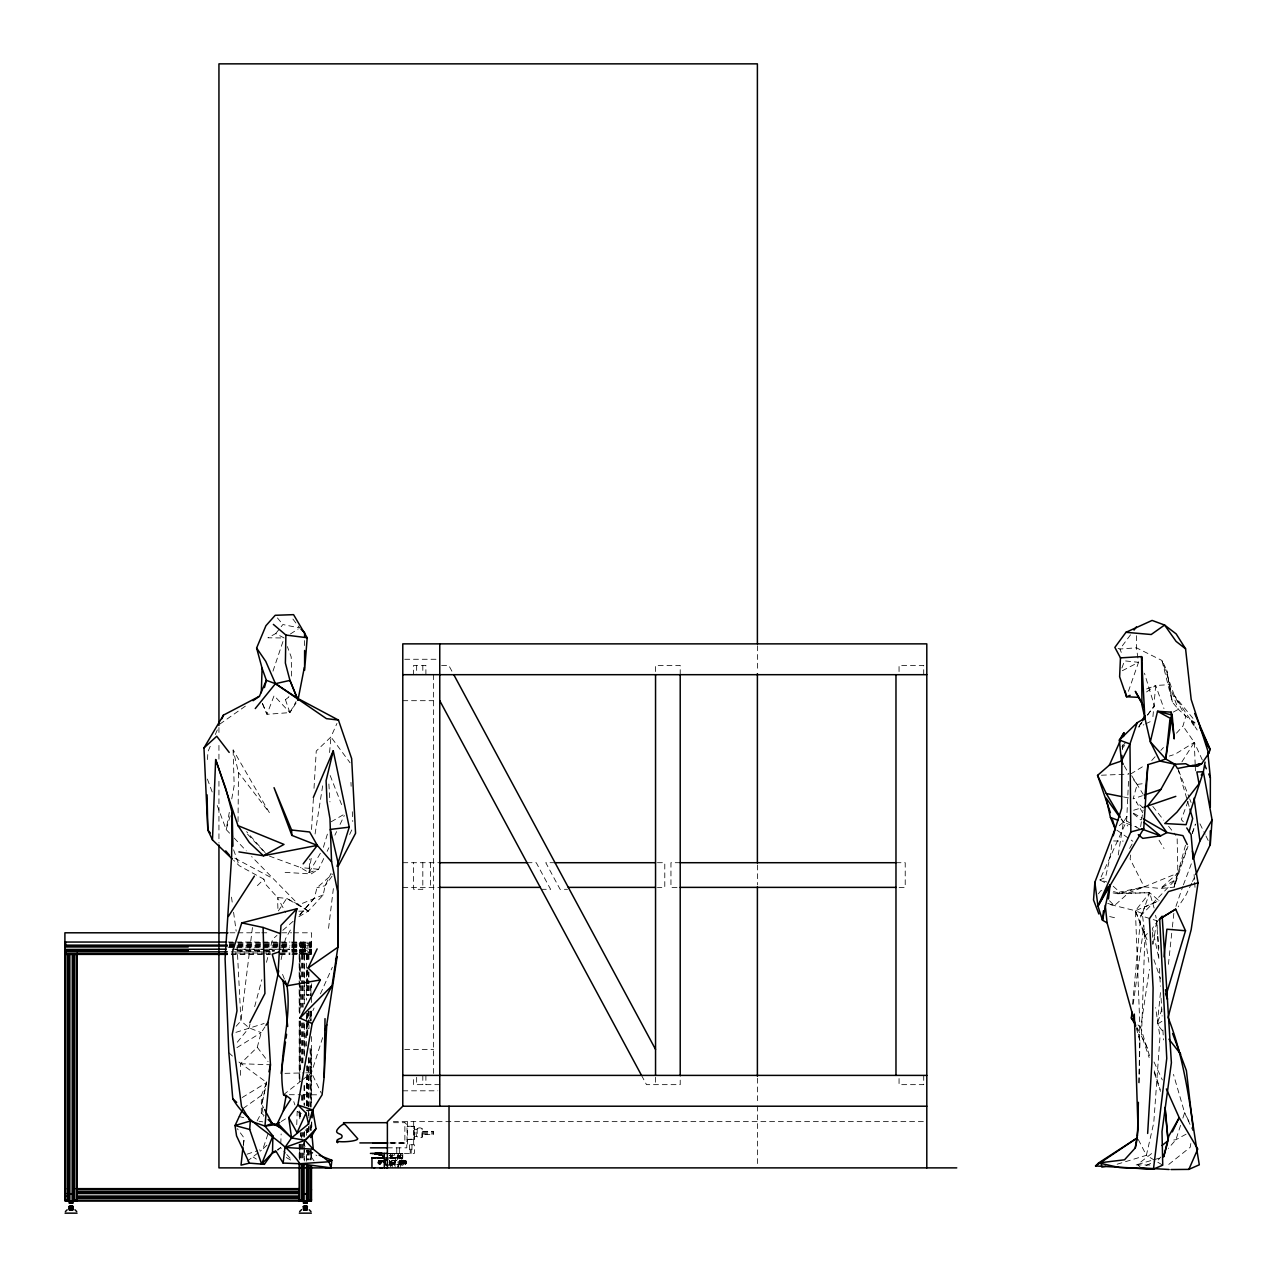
<?xml version="1.0" encoding="UTF-8"?>
<svg xmlns="http://www.w3.org/2000/svg" width="1277" height="1277" viewBox="0 0 1277 1277"><rect width="100%" height="100%" fill="white"/><g stroke="black" fill="none" stroke-linecap="round" stroke-linejoin="round"><path stroke-width="0.75" stroke-dasharray="5 3.75" d="M257.124 1120.919L261.322 1112.953L261.338 1095.49L266.701 1082.497L237.873 1061.251M304.293 1055.808L304.293 1023.978M304.293 1004.089L304.309 954.382M306.368 1161.208L306.368 1151.263M306.368 1135.349L306.368 1129.379M306.368 1105.515L306.384 1077.676M391.991 1165.167C389.501 1167.13 392.837 1157.744 392.167 1153.466M392.151 1167.721L392.151 1160.777M400.371 1156.132L398.089 1155.621L397.945 1158.159L397.801 1153.386M398.312 1167.721L398.328 1160.777M400.387 1167.721L399.861 1161.272L400.004 1164.48M402.782 1165.709L402.766 1153.578L399.861 1153.402M238.033 821.638L238.464 772.441L233.116 749.822L269.383 812.683L238.464 772.441M389.341 1157.824L395.966 1158.016L395.822 1160.777L391.225 1160.777C388.368 1154.472 398.6 1161.336 395.854 1155.238L389.373 1155.238M401.648 1157.696L401.984 1160.777L397.386 1160.777L397.386 1155.238L402.016 1155.238C405.16 1161.224 385.351 1156.723 396.668 1157.984M394.848 1165.183L395.072 1158.016M1139.052 1083.024L1139.738 1022.749L1135.413 910.724L1149.683 892.719L1159.101 900.7L1135.413 910.724L1108.628 904.148M406.597 1163.028C404.601 1166.46 404.474 1158.351 406.581 1161.559M1138.892 1082.625L1139.994 1041.25L1137.137 1027.65M296.759 1124.654L297.174 1111.517L301.053 1111.118M1113.512 891.554L1119.243 893.166L1149.683 892.719L1142.34 913.55L1144.91 936.185L1141.542 1035.04L1149.124 1057.564M280.78 1143.697L281.148 1133.96M404.442 1160.761C400.978 1159.803 403.692 1166.603 404.186 1162.325C402.574 1158.702 406.82 1162.405 404.777 1163.251C405.272 1159.42 406.118 1164.576 404.426 1162.964M207.528 759.576L207.896 751.754L211.615 743.118M1104.653 882.519L1099.768 879.917L1126.633 820.919L1128.581 779.624M400.276 1162.325C404.426 1157.888 398.6 1167.88 401.249 1161.719C400.659 1166.38 398.647 1159.085 400.02 1160.17M1111.501 844.672L1111.07 852.19L1105.547 877.411L1099.768 879.917L1106.792 881.976M323.735 858.511L318.58 869.27L308.954 872.654L309.784 858.926M311.54 829.507L313.424 798.125M314.014 788.308L316.249 751.052L330.951 736.957L336.936 723.452M404.777 1162.581C406.357 1165.023 404.729 1157.776 404.186 1162.996M414.147 1138.605L414.291 1136.594L414.147 1137.424M394.88 1162.948C389.246 1162.166 390.395 1164.8 389.485 1160.33M329.578 752.536L330.951 736.957L350.09 762.8M1122.387 749.727L1122.882 744.076M1152.939 716.636L1155.701 685.462L1169.125 684.695L1178.352 709.358L1190.164 719.813M406.581 1161.591L406.341 1163.539M1132.587 1004.233L1140.808 915.737L1144.703 906.925L1159.101 900.7M389.549 1160.601A2.793 2.777 -71.6 0 1 389.932 1161.256L389.485 1164.337L394.465 1164.177M390.028 1161.527C386.021 1164.049 396.461 1164.544 391.656 1164.273M399.382 1161.926L399.382 1162.724M389.756 1163.73L389.661 1163.89A2.777 2.777 0 0 0 389.724 1160.857L389.341 1164.289L389.724 1160.665M1160.474 992.596L1157.265 1024.282L1163.124 1031.752M243.444 1145.325L244.21 1138.158L237.33 1128.692M1168.423 964.311L1172.174 929.017M1172.382 927.054L1173.834 913.342M328.556 928.331L333.536 887.18M252.447 927.549L240.938 1020.882L235.926 1026.5M291.651 676.076L291.188 656.889L287.357 646.593M1133.194 1004.265L1143.953 925.761M243.221 1145.277L244.21 1138.158M401.106 1161.368C398.169 1165.422 401.074 1158.989 400.946 1163.379M1141.367 821.734L1140.249 829.459L1132.683 824.719M1141.654 819.818L1143.059 810.177M1149.539 1055.808L1140.664 1027.714L1149.412 969.339M1153.211 944.038L1156.707 920.685L1155.589 915.242M1118.253 854.952L1123.329 822.276L1128.245 814.423M1130.688 855.031L1130.081 858.958L1144.16 886.845L1160.506 888.473L1174.154 887.116L1187.961 846.396M1190.818 1143.522L1190.228 1147.225L1167.944 1165.071M269.431 856.101L300.382 867.514L308.954 872.654L311.7 855.255M315.068 833.977L322.698 785.61M229.301 812.332L226.157 829.539L232.861 836.643M231.744 798.939L234.17 785.563L233.116 749.822M1185.471 845.23L1174.154 887.116L1175.494 879.773L1187.434 846.412M307.821 1024.138L304.724 1040.755L305.921 1046.39M300.462 950.359L300.255 949.449M310.854 944.565L310.263 942.602M281.1 959.57L285.425 938.93L291.826 927.469M298.898 916.694L308.316 911.06L323.209 894.906L325.14 885.695L331.046 873.324M266.733 1081.763L261.753 1104.397L263.493 1116.242M314.397 898.098L298.547 916.247L314.397 898.098L316.951 887.738L332.595 874.011M1174.154 887.116L1177.857 873.101L1177.123 836.978M250.037 1023.994L249.015 1027.841L235.942 1043.884M254.666 1006.643L261.849 979.667M266.462 962.331L272.624 939.218L276.981 935.402M240.491 1075.314L240.459 1063.709L257.284 1047.268L261.162 1032.646L265.009 1026.788M390.219 1162.852L389.661 1164.081M405.16 1161.288L404.57 1163.539L404.969 1162.82M1133.625 779.832L1137.184 784.397L1133.146 798.859L1142.372 795.731M230.211 815.795L226.157 829.539L217.122 805.244M1176.468 733.174L1182.965 725.99L1185.679 716.796L1174.409 695.757L1161.926 660.464L1136.45 647.806L1119.961 649.019L1114.869 647.407M390.028 1163.124L389.437 1164.177L389.932 1163.395A2.793 2.777 78.1 0 1 389.549 1164.049M1161.878 1009.006L1157.265 1024.282L1161.894 1021.345M323.384 847.289L327.822 832.716M1175.941 906.367L1182.725 886.685M302.17 1080.055L311.476 1072.728L322.634 1037.658M390.076 1162.948L389.437 1164.177L389.932 1161.256A2.746 2.698 -90 0 1 389.932 1163.379L389.341 1164.289L389.932 1161.256M1180.555 1125.324L1175.909 1139.722L1168.327 1148.39M1182.869 1118.125L1184.609 1112.73L1173.483 1074.404M272.975 671.143L284.148 637.989L275.736 633.568L267.883 637.798L284.148 637.989M267.883 1134.231L262.934 1148.901L260.141 1151.2M1192.367 833.434L1195.495 824.176M1128.405 691.32L1138.541 662.316L1136.45 647.806L1136.386 634.525M1192.079 833.45L1195.4 824.176M1121.908 668.015L1124.51 660.847L1138.541 662.316L1120.615 671.606M1188.025 801.27L1181.289 819.611L1186.062 824.687M1183.412 884.865L1192.367 861.065M1119.243 893.166L1119.658 892.096L1144.16 886.845L1177.857 873.101L1160.506 888.473L1175.494 879.773L1140.808 915.737L1151.407 919.025M395.008 1164.64L389.277 1164.64L393.795 1164.64M215.334 734.483L217.569 729.311M309.305 1018.679L314.062 1008.032M320.431 993.841L332.355 967.248M327.167 851.344L328.875 847.752M334.877 835.206L336.601 831.614M340.033 824.447L344.311 815.476M349.643 834.456L353.011 827.384M1191.664 883.189L1185.758 895.448L1178.16 906.83M1192.51 881.433L1194.203 877.938M1140.441 723.867L1138.669 727.172L1143.889 724.682M1129.634 848.455L1133.497 841.543M262.551 703.739L266.973 714.306L289.863 712.598L296.056 701.6M422.128 1137.2L422.128 1128.581C414.003 1124.063 414.003 1141.718 422.128 1137.2L422.128 1128.581M308.954 872.654L320.846 852.461M405.878 1163.954L404.729 1163.187M1141.558 722.335L1138.669 727.172L1142.037 722.59M407.044 1139.419L414.45 1139.052L414.45 1126.665L407.044 1126.362M1181.911 761.89L1194.282 742.384L1182.965 725.99M391.895 1165.167L390.171 1165.167M262.439 703.483L266.973 714.306L274.092 695.646L289.863 712.598L296.982 701.616M299.935 950.375L300.558 951.301M309.13 942.602L309.13 944.581M303.335 952.993L302.473 953.536L302.362 952.003A3.145 3.145 0 0 1 303.639 950.726L304.229 950.599M400.292 1162.533C401.776 1162.437 400.93 1161.4 399.861 1163.379M1158.638 919.648L1152.461 928.331L1158.957 958.995M332.004 876.23L325.14 885.695L316.951 887.738M400.052 1163.299L400.052 1161.352M404.905 1161.224L405.863 1160.697L405.559 1164.448L389.293 1164.48M1147.656 714.96L1154.408 705.814L1144.463 673.187M1130.512 634.829L1119.961 649.019L1121.27 652.403M1147.257 715.152L1154.408 705.814M1122.275 748.434L1124.622 745.385M1098.364 893.836L1100.774 890.755L1106.026 890.149M275.736 633.568L282.887 624.533L299.728 627.981L292.896 619.058M1121.972 746.758L1125.819 742.24M401.042 1163.315L400.515 1161.767L397.993 1161.735L397.993 1167.721L397.993 1161.735L400.387 1161.735M1158.223 1159.947L1160.745 1157.058M1151.726 760.485L1155.637 756.176M1160.841 750.413L1163.443 747.54M1142.34 913.55L1135.413 910.724L1144.91 936.185L1147.432 933.567M392.087 1153.386L393.14 1153.546M398.328 1153.466L399.302 1153.546M400.499 1157.936L400.579 1153.386M401.154 1153.386L400.994 1155.238M401.154 1158.016L402.702 1158.095L387.378 1158.016L393.38 1158.239M414.291 1139.26L414.291 1138.19M257.379 885.647L263.908 879.214L239.278 865.742L233.643 860.299M277.748 1150.338L280.621 1147.608L285.537 1153.115M405.032 1163.379L403.484 1163.89M389.756 1142.979L404.873 1143.043L407.044 1141.079L407.044 1124.686L404.873 1122.691L390.427 1122.691M266.957 1145.198L262.934 1148.901L259.391 1150.066M1107.654 903.302L1114.294 905.728L1128.565 892.894L1144.16 886.845L1117.902 893.74L1110.288 892.415M282.792 930.326L294.412 920.174M289.863 712.598L285.441 699.668L288.937 696.619M1119.275 825.628L1123.329 822.276L1136.37 827.033M247.163 1161.224L258.736 1152.365M283.558 1094.692L300.622 1081.268M285.441 699.668L288.347 697.386M1140.888 1167.88L1137.599 1164.464L1152.844 1152.604M243.189 1108.404L261.338 1095.49M1146.538 691.958L1155.701 685.462L1163.97 708.591M219.804 724.123L246.748 705.175M303.91 943.416L303.639 942.043M300.366 946.959L300.462 946.065M299.872 951.86L300.398 953.823M310.263 946.049L310.423 946.975M309.13 951.86L309.13 953.823M311.141 954.015L310.263 954.382M290.39 633.983L298.164 628.986M277.38 1149.699L280.621 1147.608M404.282 1160.793L404.522 1163.874M281.259 1121.525L286.032 1118.524M236.899 1047.651L261.162 1032.646L249.015 1027.841L240.938 1020.882L237.139 946.72M1202.327 759.975L1194.282 742.384L1174.936 754.324L1169.285 756.064M242.183 1097.534L266.701 1082.497L261.753 1104.397L263.653 1107.877M1130.64 774.022L1145.485 764.939M331.158 821.797L343.609 814.582M1186.078 1134.199L1175.909 1139.722L1170.035 1140.489M1173.276 712.087L1178.352 709.358L1172.366 702.079L1161.926 660.464L1166.715 669.978L1172.366 702.079L1166.715 669.978M392.007 1155.382L389.677 1155.477M305.107 947.199L304.277 948.22L305.107 949.242M305.57 949.242L306.384 948.22L305.57 947.199M1145.629 723.851L1152.604 720.531M405.543 1160.761L389.293 1160.17M397.945 1153.546L402.766 1153.578L401.585 1153.578M400.148 1155.557L398.153 1155.621M1146.092 1165.502L1154.759 1161.527M399.909 1157.856L396.062 1157.696M402.766 1153.578L392.582 1153.386M323.209 894.906L298.818 904.818L286.702 898.417L277.556 897.523L265.696 884.402L263.908 879.214M1146.57 688.989L1155.701 685.462M391.528 1157.856L391.225 1155.238M397.706 1157.856L399.19 1157.936M394.29 1153.546L399.653 1153.386M1144.91 936.185L1144.224 931.364L1147.528 930.151M235.91 1032.359L264.116 1023.484M247.02 1154.185L257.635 1150.657M1133.689 810.225L1142.356 807.591M1137.599 1164.464L1152.493 1160.139M1154.36 1159.596L1159.947 1157.984M390.985 1164.64L389.437 1164.64M393.939 1153.546L389.373 1153.626M300.398 942.043L299.169 943.288L299.632 946.975M300.398 942.602L299.872 944.581M307.023 942.043L306.879 943.432M301.548 944.581L301.548 942.602M307.342 943.432L308.188 942.889L308.3 944.437A3.145 3.145 0 0 1 307.023 945.714L306.432 945.826M300.558 945.14L299.935 946.049M309.704 945.14L309.114 945.251A3.145 3.145 0 0 0 307.837 946.528L307.837 949.896A3.145 3.145 0 0 0 309.114 951.173L309.704 951.301M310.726 946.049L310.103 945.14M299.632 949.449L300.558 983.737M300.957 951.301L301.548 951.173A3.145 3.145 0 0 0 302.825 949.896L302.825 946.528A3.145 3.145 0 0 0 301.548 945.251L300.957 945.14M310.423 949.449L310.263 950.375M310.103 951.301L310.726 950.375M301.548 953.823L301.548 951.86M306.879 952.993L307.023 954.382M303.639 954.382L303.91 953.009M310.263 953.823L310.854 951.86M403.324 1160.17L403.133 1164.448M1117.12 1164.225L1146.379 1155.318L1156.196 1161.24M396.062 1153.69L397.674 1153.386M395.04 1162.677L391.544 1162.948L393.954 1162.677M401.585 1157.824L402.766 1157.824L396.764 1157.824L398.36 1157.696M398.28 1156.148L400.355 1156.132L397.961 1156.132M1137.184 784.397L1145.022 783.424M392.821 1153.626L394.513 1153.546M399.11 1156.132L400.244 1156.132M1101.444 775.219L1128.692 774.101M390.363 1153.69L393.38 1153.61M1117.902 893.74L1149.683 892.719L1154.089 907.995M401.441 1153.402L402.702 1153.482M284.963 1073.334L303.894 1072.903M305.794 1072.856L311.476 1072.728L321.277 1093.128M390.379 1153.402L391.353 1153.386M298.85 911.187L308.316 911.06L298.818 904.818L251.633 856.58M399.924 1156.132L398.52 1156.132M392.566 1153.466L395.279 1153.386M387.378 1153.402L392.933 1153.418M404.091 1163.044L404.075 1164.273M404.729 659.267L437.819 659.267M441.587 665.445L448.802 665.445L453.782 674.687M402.782 700.69L433.605 700.69M402.782 862.709L439.767 862.709M527.018 862.709L536.26 862.709L550.579 889.303L541.336 889.303M555.016 862.709L545.774 862.709L560.092 889.303L567.499 889.303M657.4 862.709L664.79 862.709L664.79 887.371L657.4 887.371M680.21 862.709L670.952 862.709L670.952 887.371L680.21 887.371M895.975 862.709L905.217 862.709L905.217 887.371L895.975 887.371M402.782 887.371L439.767 887.371M229.956 932.801L235.926 932.801M237.921 932.801L259.79 932.801M261.785 932.801L269.734 932.801M281.674 932.801L291.619 932.801M293.598 932.801L311.492 932.801L311.492 953.664L291.922 953.759M227.976 942.043L289.975 942.043M291.619 942.043L311.492 942.043M229.301 942.665L289.975 942.602M291.922 942.602L311.492 942.602M229.301 943.432L289.975 943.432M291.922 943.432L311.492 943.432M229.301 944.581L289.975 944.581M291.922 944.581L311.492 944.581M229.301 945.14L289.975 945.14M291.922 945.14L311.492 945.14M229.301 945.826L235.176 945.826M237.123 945.826L289.975 945.826M291.922 945.826L311.492 945.826M229.301 946.049L289.975 946.049M291.922 946.049L311.492 946.049M229.301 946.975L289.975 946.975M291.922 946.975L311.492 946.975M227.976 947.183L289.624 947.183M291.619 947.183L311.492 947.199M291.619 949.242L311.492 949.242L291.922 949.449M237.123 950.375L274.316 950.375M282.137 950.375L289.975 950.375M291.922 950.375L311.492 950.375M237.123 950.599L274.316 950.599M282.137 950.599L289.975 950.599M291.922 950.599L311.492 950.599M237.123 951.301L274.316 951.301M282.137 951.301L289.975 951.301M291.922 951.301L311.492 951.301M231.249 951.86L270.405 951.86M282.137 951.86L289.975 951.86M291.922 951.86L311.492 951.86M235.176 952.993L270.405 952.993M280.19 952.993L289.975 952.993M291.922 952.993L311.492 952.993M231.249 953.823L270.405 953.823M280.19 953.823L289.975 953.823M231.249 954.382L270.405 954.382M280.19 954.382L289.975 954.382M291.922 954.382L311.492 954.382M404.713 1049.391L433.605 1049.391M439.767 1084.652L413.572 1084.652L413.572 1077.245M402.782 1090.813L437.819 1090.813M393.348 1121.637L924.803 1121.637M407.507 1126.266L413.684 1126.266M414.45 1129.315L416.877 1129.315M422.735 1131.342L433.526 1131.342L433.526 1134.439L422.735 1134.439M422.735 1131.805L433.526 1131.805M422.735 1132.891L433.526 1132.891M422.735 1133.976L433.526 1133.976M414.45 1136.45L416.877 1136.45M407.507 1139.515L413.684 1139.515M387.378 1147.831L406.788 1147.831L406.788 1144.751L414.402 1144.751L414.402 1153.386L387.378 1153.386M389.309 1153.402L395.152 1153.466L395.072 1155.238M399.861 1161.272L400.946 1161.272M391.64 1163.555L394.529 1163.555M389.277 1165.247L390.395 1165.263M289.336 1094.708L300.893 1094.756M302.825 1094.756L320.16 1094.82M404.873 1143.043L388.815 1142.915L404.873 1143.091L404.873 1122.691M1136.179 1164.863L1151.359 1165.055M1113.64 840.952L1123.233 841.096M401.441 1157.984L402.766 1157.824M240.459 1063.709L270.453 1064.779M390.363 1157.696L393.539 1157.936M394.258 1153.386L394.832 1155.238M285.106 872.383L311.125 873.931L318.58 869.27L300.382 867.514M398.743 1157.856L400.116 1157.936M259.023 1121.238L262.791 1121.876M1123.552 796.96L1129.315 798.093M310.263 942.043L311.492 943.288M303.272 943.432L302.473 942.889L302.362 944.437A3.145 3.145 0 0 0 303.639 945.714L304.229 945.826M306.432 950.599L307.023 950.726A3.145 3.145 0 0 1 308.3 952.003L308.188 953.536L307.342 952.993M1109.649 916.551L1116.848 918.259M238.847 1116.449L244.338 1117.79M1153.179 919.584L1156.707 920.685L1157.329 928.571M308.236 1150.896L313.679 1153.051M297.174 1111.517L301.324 1113.544M308.156 1151.072L316.824 1155.525M234.808 858.16L271.762 877.922M1133.561 813.21L1141.925 818.062M286.287 1157.521L291.268 1160.426M308.316 911.06L286.702 898.417L278.003 911.475L277.556 897.523L285.681 912.528M1157.824 1162.23L1162.74 1165.199M305.171 1129.858L308.539 1131.949M1126.633 820.919L1131.167 823.761M253.133 1156.994L256.342 1159.085M1116.832 830.114L1132.843 841.256M406.23 1161.08L406.341 1161.272M1133.258 813.736L1140.856 819.882M1121.03 819.052L1127.814 825.996M1143.49 808.07L1136.179 801.78L1143.138 813.465M1113.209 886.222L1119.658 892.096M228.822 1052.647L232.701 1056.334M261.322 1112.953L264.052 1115.587M398.264 1153.386L398.456 1155.238M395.854 1157.856L395.072 1167.561M1109.505 900.748L1114.294 905.728M1137.983 1024.936L1140.664 1027.714M247.578 834.2L267.611 855.43M234.202 838.079L246.269 850.881M265.121 852.637L246.589 831.63M286.782 1154.504L291.699 1160.011M277.412 617.924L282.887 624.533M1192.957 718.344L1174.409 695.757L1190.675 720.18M1152.812 806.425L1163.746 820.169M1168.615 826.283L1175.909 835.445M257.284 1047.268L268.058 1061.602M314.03 1160.921L306.416 1150.178L306.56 1159.883M1195.017 726.709L1197.188 729.965M1131.677 775.698L1143.091 794.198M1137.456 1028.224L1149.029 1051.194M1159.037 840.202L1164.001 848.551M1121.318 818.892L1123.329 822.276M1124.207 765.801L1128.868 773.718M641.533 1075.394L646.513 1084.652L680.21 1084.652L680.21 1075.394M1138.318 1139.547L1146.379 1155.318L1153.769 1122.77L1159.979 1036.988L1155.605 1007.649M1188.935 1121.35L1184.609 1112.73L1192.846 1130.512M1199.965 823.825L1205.105 834.264M1205.967 835.988L1208.537 841.208M1154.025 1061.985L1162.341 1079.943M1135.413 910.724L1147.464 940.798M330.168 775.522L341.597 804.606M1178.495 770.175L1188.983 797.087M1189.685 798.891L1191.09 802.467M282.568 974.383L284.468 979.283M300.207 1133.768L302.968 1141.063M303.655 1142.883L305.027 1146.538M207.385 779.082L212.253 792.155M233.595 849.843L239.278 865.742M293.774 1101.62L294.907 1104.924M1153.913 959.65L1160.378 978.517M1154.185 1072.584L1160.506 1091.372M1154.264 1070.796L1160.186 1089.52M1177.793 768.387L1187.147 799.721M1187.69 801.605L1189.35 807.256M1136.275 1027.873L1139.994 1041.25M308.3 1057.675L311.476 1072.728M414.147 1128.357L414.291 1129.171L414.147 1127.176M1144.224 931.364L1149.188 964.614M231.504 897.156L232.542 904.723M233.579 912.273L236.165 931.172M1157.936 936.456L1158.862 948.284M1194.107 874.49L1194.522 880.38M1194.649 882.343L1195.064 888.217M328.875 783.998L329.961 801.892M1156.707 920.685L1157.489 934.588M1157.601 936.584L1158.846 958.436M1159.404 968.365L1160.426 986.259M1161.096 998.183L1162.118 1016.061M1162.9 1029.98L1163.475 1039.909M350.967 782.37L351.143 786.281M352.308 811.725L352.755 821.51M1194.282 742.384L1195.16 763.885M1195.24 765.833L1195.48 771.707M311.732 1121.813L311.827 1128.788M1152.493 932.306L1152.572 944.262M401.09 1160.777L401.09 1167.721M394.912 1160.777L394.928 1167.721M306.352 954.382L306.368 1000.114M306.368 1016.029L306.368 1021.999M306.368 1023.978L306.368 1045.863M304.612 640.559L304.612 646.497M304.293 1085.626L304.293 1105.515M304.293 1131.374L304.293 1137.344M304.293 1139.323L304.293 1145.293M304.293 1147.273L304.309 1161.208M923.718 674.687L923.718 665.445L899.056 665.445L899.056 674.687M923.718 1075.394L923.718 1084.652L899.056 1084.652L899.056 1077.245M757.389 645.747L757.389 671.654M757.389 864.96L757.389 884.897M757.389 1078.203L757.389 1104.11M757.389 1106.09L757.389 1165.885M680.21 674.687L680.21 665.445L655.548 665.445L655.548 674.687M655.548 1077.245L655.548 1084.652M433.605 674.687L433.605 1075.394M430.525 862.709L430.525 887.371M425.895 674.687L425.895 665.445L413.572 665.445L413.572 674.687M425.895 1075.394L425.895 1084.652M422.815 665.445L422.815 674.687M422.815 862.709L422.815 889.303L413.572 889.303L413.572 862.709M422.815 1075.394L422.815 1084.652M417.196 1128.581L417.196 1137.2M416.653 665.445L416.653 674.687M416.653 1077.245L416.653 1084.652M414.147 1126.266L414.147 1128.756M414.147 1129.906L414.147 1135.876M414.147 1137.025L414.147 1139.515M413.684 1121.637L413.684 1144.751M411.976 1144.751L411.976 1153.386M411.178 1149.077L411.178 1153.386M410.236 1149.077L410.236 1153.386M409.438 1144.751L409.438 1153.386M407.507 1121.637L407.507 1144.751M399.318 1147.831L399.318 1153.386M396.78 1147.831L396.78 1153.386M390.459 1153.386L390.459 1167.88M311.492 983.737L311.492 987.648M311.492 997.433L311.492 1003.307M311.492 1011.129L311.492 1017.003M311.492 1036.573L311.492 1105.084M311.492 1122.691L311.492 1128.565M311.492 1152.046L311.492 1159.883M310.103 985.7L310.103 995.485M310.103 1011.129L310.103 1020.914M310.103 1048.321L310.103 1107.031M310.103 1124.654L310.103 1130.512M310.103 1150.082L310.103 1159.883M308.97 954.382L308.97 960.256M308.97 971.989L308.97 983.737M308.97 985.7L308.97 995.485M308.97 1011.129L308.97 1022.877M308.97 1024.84L308.97 1028.751M308.97 1058.106L308.97 1110.942M308.97 1112.906L308.97 1118.78M308.97 1126.601L308.97 1132.476M308.97 1150.082L308.97 1159.883M308.411 954.382L308.411 960.256M308.411 971.989L308.411 983.737M308.411 985.7L308.411 995.485M308.411 1011.129L308.411 1028.751M308.411 1058.106L308.411 1118.78M308.411 1126.601L308.411 1132.476M308.411 1150.082L308.411 1159.883M307.725 954.382L307.725 962.204M307.725 970.041L307.725 983.737M307.725 985.7L307.725 995.485M307.725 1013.092L307.725 1018.966M307.725 1020.914L307.725 1036.573M307.725 1065.928L307.725 1107.031M307.725 1128.565L307.725 1132.476M307.725 1150.082L307.725 1159.883M307.486 954.382L307.486 962.204M307.486 970.041L307.486 983.737M307.486 985.7L307.486 995.485M307.486 1013.092L307.486 1036.573M307.486 1065.928L307.486 1107.031M307.486 1128.565L307.486 1132.476M307.486 1150.082L307.486 1159.883M306.56 954.382L306.56 962.204M306.56 970.041L306.56 983.737M306.56 985.7L306.56 995.485M306.56 1013.092L306.56 1036.573M306.56 1065.928L306.56 1107.031M306.56 1128.565L306.56 1132.476M304.102 954.382L304.102 983.737M304.102 985.7L304.102 1003.307M304.102 1022.877L304.102 1054.195M304.102 1085.498L304.102 1105.084M304.102 1132.476L304.102 1159.883M302.936 954.382L303.176 983.737M302.936 985.7L303.176 1007.218M303.176 1022.877L302.936 1063.98M303.176 1095.283L302.936 1103.12M303.176 1132.476L303.176 1136.386M303.176 1144.224L303.176 1159.883M302.25 954.382L302.25 983.737M302.25 985.7L302.25 1007.218M302.25 1022.877L302.25 1063.98M302.25 1095.283L302.25 1103.12M302.25 1132.476L302.25 1136.386M302.25 1144.224L302.25 1159.883M301.691 954.382L301.691 983.737M301.691 985.7L301.691 1007.218M301.691 1022.877L301.691 1063.98M301.691 1095.283L301.691 1103.12M301.691 1132.476L301.691 1136.386M301.691 1144.224L301.691 1159.883M300.558 985.7L300.558 1009.181M300.558 1020.914L300.558 1071.802M300.558 1112.906L300.558 1116.816M300.558 1132.476L300.558 1136.386M300.558 1144.224L300.558 1159.883M299.792 1157.92L299.792 1144.224L299.728 1159.883M299.169 954.382L299.169 1013.092M299.169 1020.914L299.169 1081.587M299.169 1110.942L299.169 1118.78M299.169 1144.224L299.169 1159.883M218.942 727.459L218.942 733.445M218.942 745.401L218.942 761.331M218.942 781.269L218.942 843.043M389.517 1160.825A2.618 2.618 0 0 1 389.581 1163.746M391.911 1156.691L390.842 1156.739L391.911 1156.691M391.911 1161.687L390.842 1161.735L391.911 1161.687M289.624 949.242L231.951 949.258L289.624 949.226M310.95 995.485L310.95 985.7L310.886 995.485M310.95 1020.914L310.95 1011.129L310.886 1020.914M310.95 1107.031L310.95 1048.321L310.886 1107.031M310.95 1130.512L310.95 1124.654L310.886 1130.512M310.95 1159.883L310.95 1150.082L310.886 1159.883M299.792 1013.092L299.792 954.382L299.728 1013.092M299.792 1081.587L299.792 1020.914L299.728 1081.587M299.792 1118.78L299.792 1110.942L299.728 1118.78"/><path stroke-width="1.5" d="M371.958 1167.561L371.958 1158.319M1195.895 874.442L1210.261 844.688L1210.277 830.864M1210.309 807.176L1210.357 777.565L1207.803 752.44M232.222 858.942L212.477 839.899L215.653 759.576L225.821 788.723L232.191 812.747L231.632 856.372L225.087 958.708L228.822 1052.647L232.781 1098.779C249.079 1126.761 281.85 1136.945 299.903 1163.714L331.046 1167.88L331.844 1160.25L319.138 1155.206M328.125 1160.729L331.844 1160.25L328.987 1161.767L299.903 1163.714L283.111 1163.076L284.979 1147.432L291.539 1137.903L308.491 1124.031L312.705 1109.952L322.091 1094.82L324.135 1077.134L325.012 1018.631M273.358 624.405L285.888 635.052L285.378 663.05L289.943 680.402L297.988 700.051L304.357 667.312M247.642 1116.274L250.308 1120.998L249.701 1129.459L261.625 1164.081L272.496 1152.828L272.895 1135.891L264.946 1126.091L250.308 1120.998L235.048 1125.532L236.548 1135.891L249.382 1163.124L264.355 1164.321L272.496 1152.828L275.752 1150.737M1137.472 1135.812L1138.366 1102.322M380.386 1163.443C376.22 1165.358 379.828 1157.84 380.865 1162.517C378.487 1167.178 383.228 1158.862 378.551 1161.304M261.306 692.693L262.088 668.254L256.613 648.046L265.935 625.698L275.209 615.291L293.566 614.652L307.198 637.75L304.612 670.297L304.612 650.472M1135.748 1025.974L1107.095 922.84L1102.482 920.206L1097.949 906.079L1143.745 828.534L1147.911 764.62L1159.883 761.028L1174.856 764.237L1185.694 763.742L1190.1 766.024L1197.714 766.248L1201.753 763.662L1208.696 753.462L1191.186 699.493L1185.583 648.844L1176.181 633.919L1164.592 625.044L1152.093 620.43L1125.963 632.307L1114.869 647.407L1120.456 657.878L1119.626 676.762L1126.506 696.747L1138.908 697.37L1142.644 704.154M324.135 1077.134L326.752 1024.729L337.128 956.601L335.532 960.144M1147.911 764.62L1144.735 798.604M317.127 948.891L308.092 967.998L320.351 979.938L287.006 985.812L277.939 974.574L280.956 925.474L296.902 908.745C290.406 934.125 298.036 961.725 287.006 985.812C292.273 1022.398 276.822 1058.41 283.558 1094.692L286.479 1096.672M1147.656 1133.449L1151.902 1062.368L1153.083 987.967L1149.38 918.722L1168.439 891.585L1198.049 882.838L1192.463 850.961L1191.106 834.631L1186.748 827.959M1210.261 844.688L1212.096 819.978L1203.365 771.771L1205.057 762.098M1121.892 755.393L1121.669 808.213L1115.284 828.406L1094.868 882.279L1093.527 899.966L1098.858 913.997M312.051 1117.854L312.705 1109.952L297.908 1105.004L288.746 1117.598L291.539 1137.903L304.995 1140.329L313.264 1149.22L328.987 1161.767L331.046 1167.88L325.316 1167.88M1123.537 736.542L1123.872 732.759L1119.354 740.069L1121.414 761.044L1123.265 764.221M279.679 1122.531L276.502 1124.526L264.946 1126.091L270.453 1064.779L267.899 1022.398L278.721 970.823M1164.081 956.936L1166.891 929.209L1185.519 930.757L1166.492 993.745M1103.472 910.804L1102.482 920.206L1109.921 884.865M1120.456 657.878L1141.558 656.617L1141.973 705.207L1150.338 741.809L1165.741 758.985L1169.748 721.17L1172.174 715.104L1171.137 712.151L1157.537 711.289L1150.338 741.809L1159.883 761.028L1165.741 758.985L1174.856 764.237L1177.49 768.499L1192.415 765.514M1108.452 898.96L1110.096 884.769M1135.397 1024.808L1131.31 1017.992L1132.108 1012.118M281.163 1073.414L285.489 1042.128M286.032 1038.217L286.575 1034.306M242.965 1147.049L241.034 1165.135L249.382 1163.124M1095.538 1165.965L1137.424 1137.791L1098.635 1162.932L1119.386 1167.529L1153.482 1169.093L1166.763 1058.378L1159.676 918.993L1162.166 916.2L1171.392 1062.751L1162.006 1131.582L1162.74 1165.199L1153.482 1169.093L1095.538 1165.965L1098.635 1162.932L1124.51 1159.803L1135.285 1147.943L1138.03 1128.756L1134.295 1014.066M1165.741 758.985L1172.174 715.104L1157.537 711.289L1170.754 718.552M1198.049 882.838L1191.186 929.624L1168.088 1017.434C1186.668 1064.411 1190.818 1115.428 1199.311 1164.8L1188.855 1169.381L1170.993 1169.54M308.491 1124.031L306.033 1113.081L297.908 1105.004L312.147 1023.531L332.068 985.636L337.862 947.247L338.07 862.805L330.328 829.412L329.977 818.685L327.024 801.653L326.098 780.662L333.249 750.78L349.244 827.161L337.016 866.285M268.138 1119.546L272.224 1123.489L276.502 1124.526L277.572 1123.09L283.366 1110.83L286.176 1095.506L283.558 1094.692M64.904 1196.501L65.989 1196.038M68.894 1200.268L68.048 1199.885M303.16 1200.268L302.314 1199.885M304.102 1200.508L304.102 1163.794M310.95 1199.742L308.97 1200.268M311.492 1199.742L310.263 1200.971M64.904 943.288L65.67 942.139M77.227 953.153L75.997 954.382M64.904 1189.877L65.67 1188.743M67.426 1200.268L65.462 1199.742M76.684 1199.742L74.704 1200.268M77.227 1199.742L75.997 1200.971M301.691 1200.268L299.728 1199.742M1135.285 1147.943L1137.073 1139.483M268.952 1071.866L270.453 1064.779M357.64 1138.797C357.704 1142.229 325.06 1143.569 341.566 1137.935C344.391 1132.954 334.829 1134.774 336.92 1130.193A17.798 17.734 90 0 1 342.523 1124.686L344.311 1123.568L343.529 1122.691L387.218 1122.691M264.435 687.569L266.366 680.338L262.088 668.254M1189.063 831.886L1192.654 818.557L1189.909 809.139M1167.593 1142.548L1163.666 1156.898L1168.838 1136.003L1179.198 1117.662L1166.364 1088.93M1113.225 835.812L1115.236 828.996L1112.554 819.898M324.981 1030.268L326.752 1024.729M296.902 908.745L241.768 922.904L232.478 951.828L236.995 1010.825L232.206 1034.45L241.529 1106.568L250.308 1120.998M310.694 1137.615L316.01 1128.629L312.705 1109.952L306.879 1110.543M1142.197 660.305L1141.558 656.617L1144.878 718.265L1137.232 722.686L1129.969 743.948L1121.414 761.044L1109.394 765.131L1097.55 775.378L1110.399 812.635M1203.365 771.771L1186.062 824.687L1164.768 823.537L1176.915 812.188L1199.055 783.759L1196.852 771.962L1203.365 771.771L1201.242 775.091M1208.696 753.462L1210.197 749.503L1194.713 713.492M1193.069 859.229L1199.949 840.936L1212.096 819.978M384.76 1161.416L384.808 1161.256A2.793 2.777 71.6 0 1 385.191 1160.601A2.762 2.746 3.5 0 1 387.633 1159.564M378.838 1161.08L379.477 1163.714M1169.748 721.17L1172.174 715.104L1174.186 738.904L1171.137 712.151M261.625 1164.081L272.895 1135.891M221.975 718.728L223.427 715.136L259.423 696.268L266.366 680.338L275.449 683.674L297.828 698.455L338.437 720.068L351.654 758.586L355.565 833.274L338.182 866.285M313.344 797.423L333.249 750.78M1188.855 1169.381L1197.778 1149.045L1179.198 1117.662L1172.35 1131.869M1094.868 882.279L1097.949 906.079L1130.847 831.902L1129.969 743.948L1119.354 740.069L1137.232 722.686M1109.394 765.131L1120.647 739.958M1122.26 736.366L1123.872 732.759M306.033 1113.081L297.046 1132.715L288.746 1117.598M249.829 1022.669L264.93 993.474L263.094 927.469L241.768 922.904M1142.197 720.547L1144.831 715.583M312.147 1023.531L299.903 1018.088L320.351 979.938M1097.949 906.079L1108.548 886.302M242.311 1110.016L235.048 1125.532L249.701 1129.459M1144.08 807.064L1147.544 806.01L1160.841 789.457L1174.856 764.237M212.477 839.899L207.832 830.034L203.969 747.923L223.427 715.136M1142.516 720.723L1144.447 717.482M283.366 1110.83L290.837 1099.146L286.176 1095.506M228.344 916.471L254.394 876.086M265.967 1025.319L267.899 1022.398M65.654 942.809L65.606 944.581M74.098 1199.885L73.236 1200.268M308.364 1199.885L307.502 1200.268M1134.024 630.088L1136.37 626.943M303.176 863.859L317.334 845.39L309.688 831.997L291.587 830.002L274.044 787.67L291.858 835.381L317.334 845.39L331.589 861.895L337.591 891.33L337.862 947.247L308.092 967.998M380.562 1163.411L380.801 1161.479L379.477 1160.777M255.272 708.575L275.449 683.674L289.943 680.402L297.988 700.051M304.995 1140.329L311.907 1134.024L313.264 1149.22L284.979 1147.432L304.995 1140.329L316.01 1128.629M299.903 1018.088L332.068 985.636M65.414 1211.554L67.154 1209.814M926.799 1106.217L402.782 1106.217L387.378 1121.637L387.378 1167.88M299.68 1211.554L301.611 1209.654M203.969 747.923L216.739 736.27L229.206 752.44M381.36 1153.61L382.174 1153.386M381.36 1158.239L382.174 1158.016L378.088 1157.984L381.807 1157.984L380.61 1157.856M1161.99 1145.485L1168.072 1140.744L1165.422 1110.224M253.085 700.722L259.423 696.268M65.606 951.86L65.654 953.632M1161.735 917.748L1175.686 909.176L1185.519 930.757M1159.676 918.993L1175.686 909.176M378.694 1157.696L371.99 1157.824L373.411 1157.856M378.694 1153.69L374.496 1153.69L381.807 1153.418L374.895 1153.402M371.99 1157.824L373.092 1157.696M1130.145 695.342L1126.506 696.747L1125.149 690.953M378.998 1157.936L382.845 1157.856M264.946 1126.091L272.224 1123.489L281.355 1128.118L276.502 1124.526L291.539 1137.903L277.572 1123.09M1175.814 796.353L1147.544 806.01L1166.986 832.572L1182.949 835.637L1187.243 844.512M279.296 951.812L272.209 954.206L277.939 974.574M1144.224 795.092L1160.841 789.457M379.987 1153.546L381.2 1153.546M272.496 1152.828L276.311 1151.71L283.111 1163.076M71.576 1202.934A3.576 3.097 -90 0 0 72.374 1202.966L73.076 1202.854M304.118 1202.982L306.56 1202.982A3.815 3.304 88.3 0 1 305.841 1202.918A3.927 3.4 -89 0 0 307.15 1202.854L307.342 1202.854M72.933 1208.25L73.076 1206.494A4.661 4.039 89.2 0 0 72.182 1206.366L69.836 1206.366M307.198 1208.25L307.342 1206.494A4.661 4.039 -89.9 0 0 305.857 1206.398A4.549 3.943 89.2 0 1 307.198 1206.478L307.342 1206.526A4.549 3.943 -90 0 0 305.474 1206.478L305.331 1206.526A4.757 4.118 -90 0 0 303.319 1206.51L303.463 1208.25A4.549 3.943 89.2 0 0 304.565 1208.361A4.645 4.023 89.2 0 1 303.335 1208.218L303.335 1208.218A4.645 4.023 -90 0 0 305.203 1208.265M71.209 1206.478A4.661 4.039 -89.4 0 1 73.076 1206.51L72.933 1206.494A4.549 3.943 -90 0 0 71.209 1206.478L71.065 1206.526A4.757 4.118 -89.2 0 0 69.054 1206.51L69.07 1208.25A4.645 4.023 89.2 0 0 70.937 1208.281A4.549 3.943 89.2 0 1 69.197 1208.265L69.07 1208.218A4.645 4.023 -90 0 0 70.937 1208.265M70.937 1208.25L71.065 1208.218A4.645 4.023 -89.2 0 0 72.933 1208.265A4.645 4.023 -90 0 1 71.065 1208.218L71.065 1206.526A4.757 4.118 -90 0 0 69.054 1206.51M1130.847 831.902L1143.745 828.534M70.778 1202.886L71.257 1202.854A3.927 3.4 88.9 0 0 72.901 1202.87M372.692 1153.578L373.092 1153.69M386.165 1159.835L387.378 1159.548M305.73 1201.05L305.826 1201.018A3.927 3.4 89 0 1 307.15 1201.098L307.342 1201.098M1190.1 766.024L1201.753 763.662L1198.018 764.396M317.334 845.39L263.429 855.75L238.895 851.903M1105.627 1166.332L1101.796 1167.034L1100.966 1161.687M349.244 827.161L330.328 829.412L331.589 861.895M387.378 1165.103L387.729 1165.071A2.777 2.777 0 0 1 386.436 1159.724M374.496 1153.69L377.976 1153.578M402.782 674.687L926.799 674.687M439.767 862.709L527.018 862.709M555.016 862.709L655.548 862.709M680.21 862.709L895.975 862.709M439.767 887.371L540.299 887.371M568.297 887.371L655.548 887.371M680.21 887.371L895.975 887.371M227.976 932.801L64.904 932.801L64.904 1200.971L311.492 1200.971L311.492 1165.741M64.904 942.043L225.981 942.043M64.904 945.14L227.338 945.14M64.904 946.049L227.338 946.049M64.904 946.975L188.198 946.975M64.904 949.449L225.981 949.194M64.904 950.375L188.198 950.375M64.904 950.599L188.198 950.599M64.904 951.301L188.198 951.301M64.904 951.86L227.338 951.86M64.904 953.823L227.338 953.759M64.904 954.382L227.338 954.382M402.782 1075.394L926.799 1075.394M359.875 1142.915L387.027 1142.915M370.426 1147.831L387.378 1147.831M370.426 1153.386L387.57 1153.386M378.902 1155.238L382.845 1155.238M377.066 1158.016L387.745 1158.016M378.902 1160.777L383.308 1160.777M373.666 1167.721L374.831 1167.721M379.844 1167.721L382.446 1167.721M386.165 1167.721L387.617 1167.721M956.76 1167.88L218.942 1167.88L218.942 845.039M77.227 1188.648L299.169 1188.648M77.227 1189.206L299.169 1189.206M77.227 1191.17L299.169 1191.17M77.227 1191.728L299.169 1191.728M77.227 1192.654L299.169 1192.654M65.989 1193.58L64.935 1193.293M70.187 1193.724L71.959 1193.724M77.227 1193.58L299.169 1193.58M304.453 1193.724L306.225 1193.724M69.948 1193.947L72.182 1193.947M304.213 1193.947L306.448 1193.947M77.227 1196.038L299.169 1196.038M77.227 1196.964L299.169 1196.964M77.227 1197.89L299.169 1197.89M77.227 1198.449L299.169 1198.449M77.227 1200.364L299.169 1200.364M69.07 1201.098L69.245 1201.098A3.751 3.256 -88.9 0 1 70.474 1201.003L71.56 1201.018A3.751 3.256 88.9 0 1 72.885 1201.114L73.076 1201.098M303.335 1201.098L303.511 1201.098A3.927 3.4 -89 0 1 304.628 1200.987L304.676 1201.003M69.07 1202.854L69.245 1202.854A3.927 3.4 -89 0 0 70.889 1202.854A3.847 3.336 86.8 0 1 69.964 1202.982A3.592 3.113 89.8 0 0 70.57 1202.934L70.522 1202.934A3.751 3.256 88.9 0 1 69.245 1202.854L72.294 1202.982M303.335 1202.854L303.511 1202.854A3.927 3.4 89.4 0 0 305.155 1202.87L305.506 1202.854A3.927 3.4 88.3 0 0 307.166 1202.87M304.102 1206.366L306.56 1206.366M69.836 1208.377L72.294 1208.377M304.102 1208.377L306.56 1208.377M69.229 1209.447L72.917 1209.447M303.495 1209.447L307.182 1209.447M69.389 1209.766L72.741 1209.766M303.655 1209.766L307.007 1209.766M69.229 1209.91L72.917 1209.91M303.495 1209.91L307.182 1209.91M65.063 1213.15L77.067 1213.15M299.329 1213.15L311.333 1213.15M372.756 1142.915L387.873 1142.979M343.098 1124.335L345.077 1124.43L357.576 1138.525M1140.888 1167.88L1169.141 1169.493M306.48 1200.987L306.56 1165.741M1125.963 632.307L1151.2 634.509L1164.592 625.044L1176.069 641.373L1185.583 648.844M260.62 1163.922L264.355 1164.321M338.437 720.068L326.449 718.648L275.449 683.674L265.76 661.374L256.613 648.046M72.374 1200.987L72.885 1201.098A3.927 3.4 89 0 0 72.166 1200.971L72.294 954.382M285.888 635.052L307.198 637.75M1097.55 775.378L1106.281 793.544L1121.637 796.577M300.398 1200.971L299.169 1199.742M75.997 1188.648L77.131 1189.398M66.133 1200.971L64.904 1199.742M263.094 927.469L280.349 933.583M1141.957 829.076L1160.601 835.876L1166.986 832.572L1143.585 819.02M1118.732 815.827L1106.105 798.077L1110.415 817.44L1117.79 820.201M237.969 825.628L283.989 844.416L263.429 855.75L249.382 842.581L237.969 825.628L215.653 759.576M65.67 954.286L64.904 953.153M1191.664 720.835L1194.649 722.846M1143.889 822.34L1160.601 835.876L1142.787 838.382L1138.286 834.663M232.781 1098.779L236.692 1102.402M300.941 629.146L304.596 632.626L304.596 636.585M309.242 1209.814L310.981 1211.554M74.976 1209.814L76.716 1211.554M378.71 1163.443L378.295 1162.325M1131.31 1017.992L1133.976 1020.77M210.386 833.019L207.832 830.034L207.066 794.821M225.71 850.881L229.541 855.351M1168.982 1039.223L1180.714 1054.163M311.141 1188.999L311.492 1189.877M1191.76 721.808L1193.931 725.081M1205.855 742.991L1210.197 749.503L1199.933 727.571M1106.281 793.544L1120.312 817.2M1138.908 697.37L1135.317 691.32L1143.777 707.043M264.61 1109.601L272.224 1123.489M453.782 674.687L655.548 1049.391M439.767 700.69L641.533 1075.394M1204.722 765.242L1206.334 768.77M1208.744 774.038L1210.357 777.565M1110.415 817.44L1115.236 828.996M285.106 980.912L287.006 985.812M387.633 1165.103A2.762 2.762 44.9 0 1 385.191 1164.049A2.793 2.777 -82.6 0 1 384.808 1163.379L384.6 1162.325M1172.605 1033.492L1186.381 1070.557L1193.261 1129.969M1165.55 993.602L1167.481 999.268L1165.454 989.675M1194.075 798.141L1199.949 840.936M1105.259 905.361L1107.095 922.84M283.143 980.177L287.66 1026.485M1164.927 1107.398L1168.072 1140.744M1192.463 850.961L1193.005 858.798M291.587 830.002L291.858 835.381M232.191 812.747L232.925 846.124M305.331 1206.526L305.331 1208.218A4.645 4.023 -90 0 0 307.198 1208.265A4.661 4.023 -89.2 0 1 305.841 1208.345M926.799 1167.88L926.799 643.863L402.782 643.863L402.782 1106.217M895.975 674.687L895.975 1075.394M757.389 643.768L757.389 63.85L218.942 63.85L218.942 725.464M757.389 673.649L757.389 862.965M757.389 886.892L757.389 1076.208M680.21 674.687L680.21 1075.394M655.548 674.687L655.548 1075.394M449.025 1106.217L449.025 1167.88M439.767 643.863L439.767 1106.217M384.297 1153.386L384.297 1167.88M310.95 1165.741L310.95 1200.971M308.97 1165.741L308.97 1200.971M308.411 1165.741L308.411 1200.971M307.486 1165.741L307.486 1200.971M303.176 1163.794L303.176 1200.971M302.25 1163.794L302.25 1200.971M301.691 1163.794L301.691 1200.971M299.728 1163.794L299.728 1200.971M299.169 1163.794L299.169 1200.971M77.227 954.382L77.227 1200.971M76.62 954.382L76.684 1200.971M74.704 954.382L74.704 1200.971M74.146 954.382L74.146 1200.971M73.22 954.382L73.22 1200.971M69.836 954.382L69.836 1200.971M68.91 954.382L68.91 1200.971M67.984 954.382L67.984 1200.971M67.426 954.382L67.426 1200.971M65.526 954.382L65.526 1200.971M303.319 1206.51A4.757 4.118 -89.2 0 1 304.565 1206.366M384.808 1163.395A2.746 2.714 88.4 0 1 384.808 1161.256M387.745 1164.911A2.618 2.618 0 0 1 384.76 1162.453A2.618 2.618 0 0 1 387.506 1159.708M383.898 1156.691L382.829 1156.739L383.898 1156.691M382.861 1161.591L383.898 1161.799L382.988 1161.735M372.852 1157.984L374.895 1157.984L372.852 1157.984M337.671 1142.58L336.889 1141.75L337.671 1142.58M303.511 1202.854A3.927 3.4 89 0 0 304.533 1202.982A3.847 3.336 89.7 0 1 303.511 1202.854"/></g></svg>
